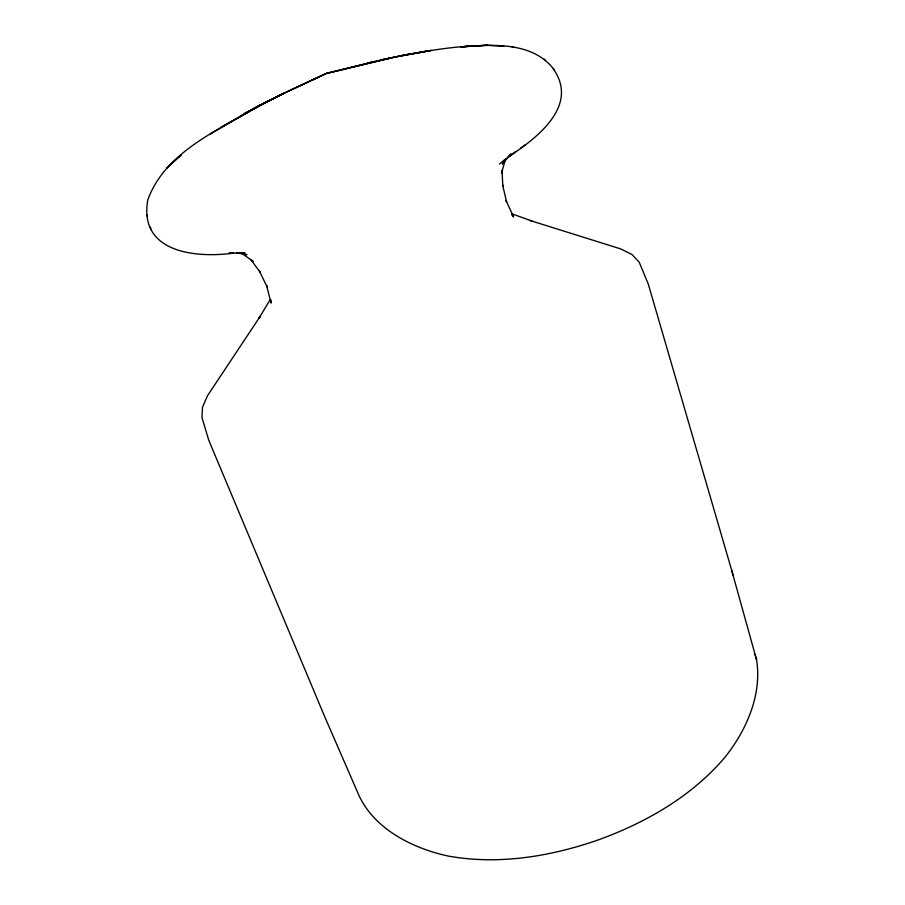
<?xml version="1.0" encoding="UTF-8"?>
<svg xmlns="http://www.w3.org/2000/svg" width="905" height="905" viewBox="0 0 905 905"><rect width="100%" height="100%" fill="white"/><g stroke="black" fill="none" stroke-linecap="round" stroke-linejoin="round"><path stroke-width="1.36" d="M241.047 252.846L245.029 252.857L228.739 253.31L233.49 253.151C196.057 258.185 138.341 252.948 147.809 199.869C165.185 151.554 219.564 129.698 260.097 105.24L221.046 127.254M271.025 300.041L271.093 303.118L266.579 285.505L267.032 286.817L259.497 271.217L260.221 272.394L250.753 259.43L253.106 261.409L240.821 252.631M505.194 159.993L501.54 173.228L502.026 170.231L502.818 186.26L502.603 184.914L506.562 201.77L506.042 200.491L513.621 216.996L511.642 214.598M504.82 160.366L502.309 164.099L510.963 154.008M270.256 299.487L258.932 318.311L260.448 315.981L207.539 395.677L202.494 407.193L201.973 417.601L208.795 440.316L324.329 715.787L358.991 795.529C374.715 829.489 413.234 848.551 448.314 856.073C498.655 865.18 550.715 856.515 598.567 839.806C646.046 822.509 691.759 796.355 724.803 757.474C746.308 730.595 762.225 694.735 756.557 659.813L731.794 570.659L648.297 284.125L639.235 262.235L632.063 254.577L620.694 248.898L529.663 220.379M509.277 155.683L510.793 154.167M502.841 161.35L505.872 158.85M499.447 163.952L515.827 151.418M512.106 154.257L507.965 157.221C535.59 138.951 579.845 106.383 553.283 68.837M520.624 148.137L525.126 144.924M212.766 132.413L210.299 133.974L251.375 110.184L244.859 113.792M240.515 115.976L278.469 95.817L326.298 73.475L391.039 57.965L326.298 73.475L288.005 91.337M256.138 107.39L283.604 93.407L253.242 108.77L283.604 93.407M270.742 99.889L244.474 113.532L278.469 95.817L326.298 73.475L372.215 61.992M368.052 62.943C397.815 56.053 427.861 50.08 458.281 46.97C490.657 44.764 532.445 40.533 554.482 70.138M410.101 54.142L431.221 50.431L402.623 55.601L426.21 51.314M422.149 51.992L424.219 51.619M503.734 46.246L487.309 45.25L460.645 46.856L476.584 45.94M464.559 46.494L487.309 45.25M236.477 252.834L246.918 254.746L244.554 254.169M512.083 46.97L514.244 47.49M511.766 213.727L532.355 221.216M544.358 59.21L545.466 60.42M146.893 214.745L147.357 216.329M150.354 227.11L150.841 228.784M731.794 570.659L733.197 575.682M755.042 654.383L756.557 659.813M179.201 156.678L166.52 168.285L181.294 154.789L179.201 156.678M403.585 55.239L381.718 59.843L408.46 54.334L403.585 55.239"/></g></svg>
